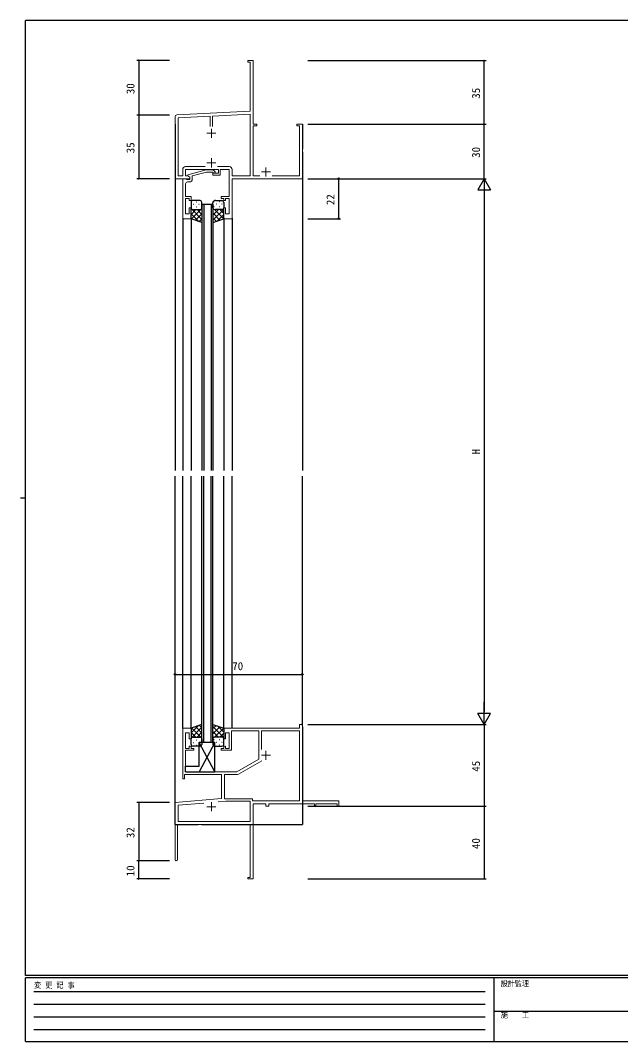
# Model space of a CAD drawing. Units: millimetres, scale not verified. Extents: x -397 to 397, y -282 to 282.
# Drawn here: x -397 to -67, y -282 to 279 of the extents above; entities that cross this region are included whole.
import ezdxf
from ezdxf.enums import TextEntityAlignment as Align

# ---------------------------------------------------------------- set-up
doc = ezdxf.new("R2010")
doc.units = ezdxf.units.MM
doc.header["$LTSCALE"] = 2
doc.layers.add('0-2_YKK_11', color=7, linetype='Continuous', lineweight=18)
for name, color, linetype in [('0-3_YKK_12', 2, 'Continuous'), ('0-4_YKK_13', 4, 'Continuous'), ('0-5_YKK_D', 6, 'Continuous'), ('0-6_YKK_ZWAK', 7, 'Continuous')]:
    doc.layers.add(name, color=color, linetype=linetype)
doc.styles.add('ＭＳ ゴシック', font='')
doc.styles.get('ＭＳ ゴシック').set_extended_font_data('MS Gothic')

msp = doc.modelspace()

# ---------------------------------------------------------------- linework, layer by layer
at = {"layer": '0-2_YKK_11'}
for p, q in [((-311.673, 192.284), (-311.673, 226.335)), ((-292.323, 220.984), (-292.323, 226.666)), ((-291.673, 203.484), (-291.673, 198.484)), ((-305.873, 198.914), (-295.023, 198.914)), ((-294.173, 200.984), (-289.173, 200.984)), ((-288.323, 198.914), (-281.873, 198.914)), ((-261.673, 198.484), (-261.673, 193.484)), ((-268.673, 193.914), (-265.023, 193.914)), ((-264.173, 195.984), (-259.173, 195.984)), ((-258.323, 193.914), (-243.303, 193.914)), ((-304.843, 190.484), (-303.673, 190.484)), ((-261.673, -122.216), (-261.673, -127.216)), ((-263.931, -127.664), (-276.865, -135.131)), ((-264.173, -124.716), (-259.173, -124.716)), ((-287.939, -150.275), (-283.827, -149.916))]:
    msp.add_line(p, q, dxfattribs=at)
at = {"layer": '0-2_YKK_11', "color": 2}
for p, q in [((-291.673, 219.784), (-291.673, 214.784)), ((-294.173, 217.284), (-289.173, 217.284)), ((-291.673, -150.516), (-291.673, -155.516)), ((-294.173, -153.016), (-289.173, -153.016))]:
    msp.add_line(p, q, dxfattribs=at)
at = {"layer": '0-2_YKK_11'}
for points in [[(-310.725, 227.334), (-270.303, 229.453), (-270.303, 256.384), (-271.673, 256.384), (-271.673, 257.284), (-268.673, 257.284), (-268.673, 238.243), (-268.793, 238.059), (-268.793, 237.509), (-268.673, 237.326), (-268.673, 237.243), (-268.793, 237.059), (-268.793, 236.509), (-268.673, 236.326), (-268.673, 222.284), (-266.673, 222.284), (-266.673, 221.384), (-268.673, 221.384), (-268.673, 193.914)], [(-292.323, 220.984), (-292.323, 226.666), (-310.043, 225.738), (-310.043, 193.914)], [(-270.303, 193.914), (-270.303, 227.82), (-291.023, 226.734), (-291.023, 220.984)], [(-243.303, 193.914), (-243.303, 221.384), (-244.673, 221.384), (-244.673, 222.284), (-241.673, 222.284), (-241.673, 192.284)], [(-241.673, 192.284), (-280.273, 192.284), (-280.273, 170.284), (-284.873, 170.284), (-284.873, 176.284), (-283.873, 176.284), (-283.873, 172.984), (-281.903, 172.984), (-281.903, 181.484), (-283.873, 181.484), (-283.873, 180.284), (-284.873, 180.284), (-284.873, 181.484), (-286.373, 181.484), (-286.373, 182.484), (-281.903, 182.484), (-281.903, 197.284), (-286.773, 197.284), (-286.773, 194.284), (-290.973, 194.284), (-290.973, 195.284), (-287.773, 195.284), (-287.773, 197.284), (-305.843, 197.284), (-305.843, 193.914), (-304.911, 193.914), (-303.473, 193.084), (-303.473, 192.284), (-311.673, 192.284)], [(-310.043, 193.914), (-307.473, 193.914), (-307.473, 197.314)], [(-289.849, 196.309), (-290.624, 197.084), (-294.57, 197.084), (-304.673, 194.377), (-304.673, 193.777), (-303.473, 193.084), (-303.473, 191.784), (-305.273, 191.784), (-305.473, 191.984), (-305.773, 192.284), (-307.473, 192.284)], [(-280.273, 197.314), (-280.273, 193.914), (-270.303, 193.914)], [(-307.473, 192.284), (-307.473, 170.284), (-302.873, 170.284), (-302.873, 176.284), (-303.873, 176.284), (-303.873, 172.984), (-305.843, 172.984), (-305.843, 181.484), (-303.873, 181.484), (-303.873, 180.284), (-302.873, 180.284), (-302.873, 182.484), (-305.843, 182.484), (-305.843, 186.326), (-305.963, 186.509), (-305.963, 187.059), (-305.843, 187.243), (-305.843, 187.326), (-305.963, 187.509), (-305.963, 188.059), (-305.843, 188.243), (-305.843, 189.484)], [(-302.173, 191.984), (-302.173, 193.805), (-294.412, 195.884), (-291.121, 195.884), (-290.697, 195.46)], [(-243.303, -109.716), (-243.303, -107.716), (-241.673, -107.716), (-241.673, -149.716), (-221.673, -149.716), (-221.673, -152.716), (-222.573, -152.716), (-222.573, -151.346), (-234.173, -151.346), (-234.173, -152.516), (-234.973, -152.516), (-234.973, -151.346), (-260.043, -151.346), (-260.043, -152.716), (-261.673, -152.716), (-261.673, -151.346), (-268.673, -151.346), (-268.673, -171.757), (-268.793, -171.941), (-268.793, -172.491), (-268.673, -172.674), (-268.673, -172.757), (-268.793, -172.941), (-268.793, -173.491), (-268.673, -173.674), (-268.673, -192.716), (-271.673, -192.716), (-271.673, -191.816), (-270.303, -191.816), (-270.303, -162.716), (-310.273, -162.716), (-310.273, -182.016)], [(-286.173, -148.485), (-286.173, -135.346), (-306.473, -135.346), (-306.473, -137.716), (-307.473, -137.716), (-307.473, -109.716), (-302.873, -109.716), (-302.873, -115.716), (-303.873, -115.716), (-303.873, -112.416), (-305.843, -112.416), (-305.843, -120.916), (-303.873, -120.916), (-303.873, -119.716), (-302.873, -119.716), (-302.873, -120.916), (-301.373, -120.916), (-301.373, -121.916), (-305.843, -121.916), (-305.843, -133.716), (-277.673, -133.716), (-265.673, -126.787), (-265.673, -111.346), (-280.673, -111.346), (-280.673, -121.916), (-286.373, -121.916), (-286.373, -120.916), (-284.873, -120.916), (-284.873, -119.716), (-283.873, -119.716), (-283.873, -120.916), (-281.873, -120.916), (-281.873, -112.416), (-283.873, -112.416), (-283.873, -115.716), (-284.873, -115.716), (-284.873, -109.716), (-243.303, -109.716)], [(-243.303, -111.346), (-243.303, -149.716), (-269.103, -149.716), (-269.103, -148.716), (-284.543, -148.716)], [(-243.303, -111.346), (-264.043, -111.346), (-264.043, -121.523)], [(-277.665, -135.346), (-284.543, -135.346), (-284.543, -148.512)], [(-311.673, -182.016), (-311.673, -150.716), (-286.173, -148.485)], [(-287.939, -150.275), (-283.827, -149.916), (-270.303, -149.916), (-270.303, -161.086), (-310.043, -161.086), (-310.043, -152.209), (-295.826, -150.965)]]:
    msp.add_lwpolyline(points, dxfattribs=at)
for centre, radius, start, end in [((-310.673, 226.335), 1, 93.00003, 180), ((-305.873, 197.314), 1.6, 90.00001, 179.99999), ((-281.873, 197.314), 1.6, 0.00001, 89.99999), ((-303.673, 191.984), 1.5, 270.00001, 359.99999), ((-290.273, 195.884), 0.6, 224.99999, 45.00001), ((-304.843, 189.484), 1, 90.00001, 179.99999), ((-277.665, -133.746), 1.6, 269.99997, 299.99998), ((-310.973, -182.016), 0.7, 179.99999, 0.00001)]:
    msp.add_arc(centre, radius, start, end, dxfattribs=at)
at = {"layer": '0-3_YKK_12'}
for p, q in [((-311.673, 222.284), (-311.673, 31.784)), ((-241.673, 222.284), (-241.673, 208.584)), ((-241.673, 206.985), (-241.673, 31.784)), ((-296.873, 178.284), (-290.873, 178.284)), ((-296.873, 178.284), (-296.873, 31.784)), ((-295.873, 178.284), (-295.873, 31.784)), ((-291.873, 178.284), (-291.873, 31.784)), ((-290.873, 178.284), (-290.873, 31.784)), ((-307.473, 170.584), (-307.473, 31.784)), ((-302.873, 170.784), (-302.873, 31.784)), ((-284.873, 170.584), (-284.873, 31.784)), ((-280.273, 170.584), (-280.273, 31.784)), ((-311.673, -162.716), (-311.673, 28.784)), ((-307.473, -110.016), (-307.473, 28.784)), ((-302.873, -110.216), (-302.873, 28.784)), ((-296.873, -117.716), (-296.873, 28.784)), ((-295.873, -117.716), (-295.873, 28.784)), ((-291.873, -117.716), (-291.873, 28.784)), ((-290.873, -117.716), (-290.873, 28.784)), ((-284.873, -110.016), (-284.873, 28.784)), ((-280.273, -109.716), (-280.273, 28.784)), ((-241.673, -107.716), (-241.673, 28.784)), ((-241.673, -109.116), (-241.673, -162.716)), ((-290.873, -117.716), (-296.873, -117.716)), ((-311.673, -162.716), (-298.973, -162.716)), ((-297.173, -162.716), (-241.673, -162.716))]:
    msp.add_line(p, q, dxfattribs=at)
at = {"layer": '0-4_YKK_13'}
for p, q in [((-297.873, 180.284), (-301.873, 180.284)), ((-289.473, 180.284), (-285.873, 180.284)), ((-302.873, 179.284), (-302.873, 176.284)), ((-302.873, 175.816), (-296.873, 169.816)), ((-302.688, 175.706), (-302.873, 175.521)), ((-300.281, 175.284), (-302.873, 172.693)), ((-296.873, 175.864), (-302.558, 170.179)), ((-301.873, 175.284), (-297.873, 175.284)), ((-301.873, 175.284), (-297.873, 175.284)), ((-301.553, 178.204), (-301.353, 178.204)), ((-301.553, 175.374), (-301.353, 175.374)), ((-300.138, 179.619), (-299.938, 179.619)), ((-300.138, 176.789), (-299.938, 176.789)), ((-299.513, 175.284), (-296.873, 172.645)), ((-298.523, 178.204), (-298.323, 178.204)), ((-298.523, 175.374), (-298.323, 175.374)), ((-297.108, 179.619), (-296.931, 179.619)), ((-297.108, 176.789), (-296.908, 176.789)), ((-297.078, 175.678), (-296.873, 175.473)), ((-296.873, 176.284), (-296.873, 179.284)), ((-290.873, 176.284), (-290.873, 179.284)), ((-290.873, 176.264), (-290.864, 176.255)), ((-290.376, 175.57), (-290.873, 175.073)), ((-284.873, 175.416), (-290.873, 169.416)), ((-287.833, 175.284), (-290.873, 172.245)), ((-290.238, 176.789), (-290.438, 176.789)), ((-290.238, 179.619), (-290.415, 179.619)), ((-289.962, 175.353), (-284.888, 170.279)), ((-285.873, 175.284), (-289.473, 175.284)), ((-285.873, 175.284), (-289.473, 175.284)), ((-288.823, 178.204), (-289.023, 178.204)), ((-288.823, 175.374), (-289.023, 175.374)), ((-287.208, 179.619), (-287.408, 179.619)), ((-287.208, 176.789), (-287.408, 176.789)), ((-287.065, 175.284), (-284.873, 173.093)), ((-285.793, 178.204), (-285.993, 178.204)), ((-285.793, 175.374), (-285.993, 175.374)), ((-284.923, 175.971), (-284.873, 175.921)), ((-284.873, 179.284), (-284.873, 176.284)), ((-302.873, 172.988), (-298.818, 168.933)), ((-296.873, 173.036), (-300.437, 169.472)), ((-296.873, 170.207), (-298.315, 168.765)), ((-290.873, 173.436), (-287.009, 169.572)), ((-290.873, 170.607), (-289.131, 168.865)), ((-284.873, 172.588), (-288.328, 169.133)), ((-302.873, -112.419), (-298.818, -108.364)), ((-302.873, -115.247), (-296.873, -109.247)), ((-300.281, -114.716), (-302.873, -112.124)), ((-296.873, -115.295), (-302.558, -109.611)), ((-296.873, -112.467), (-300.437, -108.903)), ((-299.513, -114.716), (-296.873, -112.076)), ((-296.873, -109.639), (-298.315, -108.196)), ((-290.873, -110.039), (-289.131, -108.296)), ((-284.873, -114.847), (-290.873, -108.847)), ((-290.873, -112.867), (-287.009, -109.003)), ((-287.833, -114.716), (-290.873, -111.676)), ((-289.962, -114.784), (-284.888, -109.711)), ((-284.873, -112.019), (-288.328, -108.564)), ((-302.688, -115.137), (-302.873, -114.952)), ((-302.873, -118.716), (-302.873, -115.716)), ((-301.873, -114.716), (-297.873, -114.716)), ((-301.873, -114.716), (-297.873, -114.716)), ((-301.553, -114.806), (-301.353, -114.806)), ((-301.553, -117.636), (-301.353, -117.636)), ((-300.138, -116.221), (-299.938, -116.221)), ((-298.523, -114.806), (-298.323, -114.806)), ((-298.523, -117.636), (-298.323, -117.636)), ((-289.843, -117.715), (-298.343, -117.715)), ((-298.343, -130.715), (-298.343, -117.715)), ((-289.843, -133.716), (-298.343, -117.715)), ((-289.843, -117.715), (-298.343, -133.716)), ((-297.108, -116.221), (-296.908, -116.221)), ((-297.078, -115.109), (-296.873, -114.904)), ((-296.873, -115.716), (-296.873, -118.716)), ((-290.376, -115.001), (-290.873, -114.504)), ((-290.873, -115.695), (-290.864, -115.686)), ((-290.873, -115.716), (-290.873, -118.716)), ((-290.238, -116.221), (-290.438, -116.221)), ((-289.843, -133.716), (-289.843, -117.715)), ((-285.873, -114.716), (-289.473, -114.716)), ((-285.873, -114.716), (-289.473, -114.716)), ((-288.823, -114.806), (-289.023, -114.806)), ((-288.823, -117.636), (-289.023, -117.636)), ((-287.208, -116.221), (-287.408, -116.221)), ((-287.065, -114.716), (-284.873, -112.524)), ((-285.793, -114.806), (-285.993, -114.806)), ((-285.793, -117.636), (-285.993, -117.636)), ((-284.923, -115.403), (-284.873, -115.352)), ((-284.873, -118.716), (-284.873, -115.716)), ((-297.873, -119.716), (-301.873, -119.716)), ((-300.138, -119.051), (-299.938, -119.051)), ((-297.108, -119.051), (-296.931, -119.051)), ((-290.238, -119.051), (-290.415, -119.051)), ((-289.473, -119.716), (-285.873, -119.716)), ((-287.208, -119.051), (-287.408, -119.051)), ((-305.843, -133.715), (-289.843, -133.716))]:
    msp.add_line(p, q, dxfattribs=at)
for points in [[(-296.873, 176.284), (-296.873, 168.284), (-302.873, 170.284), (-302.873, 176.284)], [(-290.873, 176.284), (-290.873, 168.284), (-284.873, 170.284), (-284.873, 176.284)], [(-296.873, -115.716), (-296.873, -107.716), (-302.873, -109.716), (-302.873, -115.716)], [(-290.873, -115.716), (-290.873, -107.716), (-284.873, -109.716), (-284.873, -115.716)], [(-305.843, -133.715), (-305.843, -130.715), (-298.343, -130.715)]]:
    msp.add_lwpolyline(points, dxfattribs=at)
for centre, radius, start, end in [((-301.873, 179.284), 1, 90.0001, 180.0001), ((-297.873, 179.284), 1, 0.0001, 90.0001), ((-289.524, 178.876), 1.41, 87.93209, 163.1431), ((-285.873, 179.284), 1, 359.9999, 89.9999), ((-301.873, 176.284), 1, 180.0001, 270.0001), ((-301.873, 176.284), 1, 180.0001, 270.0001), ((-297.873, 176.284), 1, 270.0001, 0.0001), ((-297.873, 176.284), 1, 270.0001, 0.0001), ((-289.524, 176.693), 1.41, 196.85672, 272.06776), ((-289.524, 176.693), 1.41, 196.85672, 272.06776), ((-285.873, 176.284), 1, 269.9999, 359.9999), ((-285.873, 176.284), 1, 269.9999, 359.9999), ((-301.873, -115.716), 1, 89.9999, 179.9999), ((-301.873, -115.716), 1, 89.9999, 179.9999), ((-297.873, -115.716), 1, 359.9999, 89.9999), ((-297.873, -115.716), 1, 359.9999, 89.9999), ((-289.524, -116.124), 1.41, 87.93224, 163.14328), ((-289.524, -116.124), 1.41, 87.93224, 163.14328), ((-285.873, -115.716), 1, 0.0001, 90.0001), ((-285.873, -115.716), 1, 0.0001, 90.0001), ((-301.873, -118.716), 1, 179.9999, 269.9999), ((-297.873, -118.716), 1, 269.9999, 359.9999), ((-289.524, -118.307), 1.41, 196.8569, 272.06791), ((-285.873, -118.716), 1, 270.0001, 0.0001)]:
    msp.add_arc(centre, radius, start, end, dxfattribs=at)
at = {"layer": '0-5_YKK_D'}
for p, q in [((-314.673, 257.284), (-332.673, 257.284)), ((-331.673, 257.284), (-331.673, 227.284)), ((-238.673, 257.284), (-140.673, 257.284)), ((-141.673, 222.284), (-141.673, 257.284)), ((-314.673, 227.284), (-332.673, 227.284)), ((-314.673, 227.284), (-332.673, 227.284)), ((-331.673, 227.284), (-331.673, 192.284)), ((-238.673, 222.284), (-140.673, 222.284)), ((-238.673, 222.284), (-140.673, 222.284)), ((-141.673, 192.284), (-141.673, 222.284)), ((-314.673, 192.284), (-332.673, 192.284)), ((-238.673, 192.284), (-220.673, 192.284)), ((-238.673, 192.284), (-140.673, 192.284)), ((-238.673, 192.284), (-140.673, 192.284)), ((-221.673, 170.284), (-221.673, 192.284)), ((-141.673, 192.284), (-145.173, 186.222)), ((-141.673, 192.284), (-138.173, 186.222)), ((-141.673, 192.284), (-141.673, 180.16)), ((-145.173, 186.222), (-138.173, 186.222)), ((-141.673, 185.284), (-141.673, -100.716)), ((-238.673, 170.284), (-220.673, 170.284)), ((-311.673, -108.324), (-311.673, -79.222)), ((-311.673, -80.222), (-241.673, -80.222)), ((-241.673, -108.324), (-241.673, -79.222)), ((-141.673, -107.716), (-141.673, -95.591)), ((-141.673, -107.716), (-145.173, -101.653)), ((-138.173, -101.653), (-145.173, -101.653)), ((-141.673, -107.716), (-138.173, -101.653)), ((-238.673, -107.716), (-140.673, -107.716)), ((-238.673, -107.716), (-140.673, -107.716)), ((-141.673, -107.716), (-141.673, -152.716)), ((-314.673, -150.716), (-332.673, -150.716)), ((-331.673, -150.716), (-331.673, -182.716)), ((-238.673, -152.716), (-140.673, -152.716)), ((-238.673, -152.716), (-140.673, -152.716)), ((-141.673, -152.716), (-141.673, -192.716)), ((-314.673, -182.716), (-332.673, -182.716)), ((-314.673, -182.716), (-332.673, -182.716)), ((-331.673, -192.716), (-331.673, -182.716)), ((-314.673, -192.716), (-332.673, -192.716)), ((-238.673, -192.716), (-140.673, -192.716))]:
    msp.add_line(p, q, dxfattribs=at)
for centre in [(-221.673, 192.284), (-221.673, 170.284), (-311.673, -80.222), (-241.673, -80.222)]:
    msp.add_circle(centre, 0.425, dxfattribs=at)
for centre, start, end in [((-331.673, 257.284), 90, 270), ((-331.673, 257.284), 270, 90), ((-141.673, 257.284), 90, 270), ((-141.673, 257.284), 270, 90), ((-331.673, 227.284), 90, 270), ((-331.673, 227.284), 90, 270), ((-331.673, 227.284), 270, 90), ((-331.673, 227.284), 270, 90), ((-141.673, 222.284), 90, 270), ((-141.673, 222.284), 90, 270), ((-141.673, 222.284), 270, 90), ((-141.673, 222.284), 270, 90), ((-331.673, 192.284), 90, 270), ((-331.673, 192.284), 270, 90), ((-331.673, -150.716), 90, 270), ((-331.673, -150.716), 270, 90), ((-141.673, -152.716), 90, 270), ((-141.673, -152.716), 90, 270), ((-141.673, -152.716), 270, 90), ((-141.673, -152.716), 270, 90), ((-331.673, -182.716), 90, 270), ((-331.673, -182.716), 90, 270), ((-331.673, -182.716), 270, 90), ((-331.673, -182.716), 270, 90), ((-331.673, -192.716), 90, 270), ((-331.673, -192.716), 270, 90), ((-141.673, -192.716), 90, 270), ((-141.673, -192.716), 270, 90)]:
    msp.add_arc(centre, 0.106, start, end, dxfattribs=at)
at = {"layer": '0-6_YKK_ZWAK'}
for p, q in [((376.1, 279.3), (-393.9, 279.3)), ((-393.9, -245.7), (-393.9, 279.3)), ((-396.7, 16.8), (-393.9, 16.8)), ((376.1, -245.7), (-393.9, -245.7)), ((338.3, -247.1), (-393.9, -247.1)), ((-393.9, -282.1), (-393.9, -247.1)), ((-136.3, -247.1), (-136.3, -282.1)), ((-389.301, -254.612), (-141.109, -254.612)), ((-389.301, -261.541), (-141.109, -261.541)), ((-389.301, -268.47), (-141.109, -268.47)), ((-136.3, -265.299), (-7.5, -265.299)), ((-389.301, -275.398), (-141.109, -275.398)), ((-393.9, -282.1), (338.3, -282.1))]:
    msp.add_line(p, q, dxfattribs=at)

# ---------------------------------------------------------------- texts
at = {"layer": '0-5_YKK_D', "style": 'ＭＳ ゴシック'}
for s, p in [('30', (-332.673, 238.764)), ('35', (-142.673, 236.264)), ('35', (-332.673, 206.264)), ('30', (-142.673, 203.764)), ('22', (-222.673, 177.764)), ('H', (-142.673, 40.684)), ('45', (-142.673, -133.736)), ('32', (-332.673, -170.236)), ('40', (-142.673, -176.236)), ('10', (-332.673, -191.236))]:
    msp.add_text(s, height=4.399, rotation=90, dxfattribs=at).set_placement(p, align=Align.BOTTOM_LEFT)
msp.add_text('70', height=4.399, dxfattribs=at).set_placement((-280.193, -79.222), align=Align.BOTTOM_LEFT)
at = {"layer": '0-6_YKK_ZWAK', "style": 'ＭＳ ゴシック', "width": 0.9}
for s, p in [('変 更 記 事', (-389.186, -253.547)), ('設計監理', (-132.531, -252.633)), ('施\u3000\u3000工', (-132.531, -269.954))]:
    msp.add_text(s, height=3.079, dxfattribs=at).set_placement(p, align=Align.BOTTOM_LEFT)

doc.saveas('drawing.dxf')
